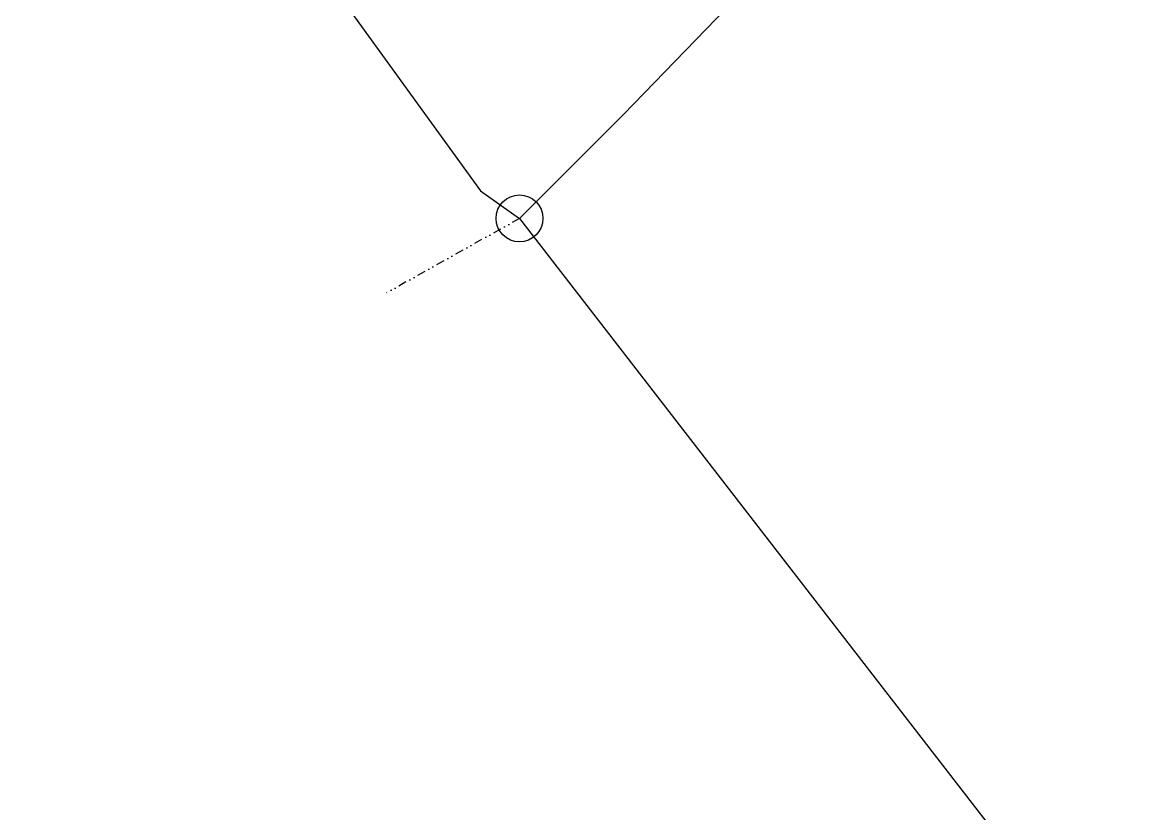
# Model space of a CAD drawing. Header units: metres. Extents: x 279090 to 282389, y 2073542 to 2078104.
# Drawn here: x 279827.6 to 280029.7, y 2075971.1 to 2076115.2 of the extents above; entities that cross this region are included whole.
import ezdxf

# ---------------------------------------------------------------- set-up
doc = ezdxf.new("R2010")
doc.units = ezdxf.units.M
doc.header["$LTSCALE"] = 0.3
doc.header["$MEASUREMENT"] = 0
doc.linetypes.add('DIVIDE', pattern=[1.25, 0.5, -0.25, 0, -0.25, 0, -0.25])
for name, color, linetype in [('POLY_PARCEL', 6, 'Continuous'), ('V_BOUND_LINE', 7, 'Continuous'), ('V_DIVIDE_LINE', 7, 'DIVIDE')]:
    doc.layers.add(name, color=color, linetype=linetype)

msp = doc.modelspace()

# ---------------------------------------------------------------- linework, layer by layer
msp.add_circle((279918.1, 2076079.49), 4.27)
at = {"layer": 'POLY_PARCEL'}
for p, q in [((280001.57, 2076165.23), (279937.05, 2076098.4)), ((279937.05, 2076098.4), (279918.1, 2076079.49))]:
    msp.add_line(p, q, dxfattribs=at)
at = {"layer": 'V_BOUND_LINE', "ltscale": 10}
for p, q in [((279827.58, 2076199.82), (279910.97, 2076084.5)), ((279910.97, 2076084.5), (279918.1, 2076079.49)), ((279918.1, 2076079.49), (280029.73, 2075935.23))]:
    msp.add_line(p, q, dxfattribs=at)
at = {"layer": 'V_DIVIDE_LINE', "ltscale": 10}
msp.add_line((279918.1, 2076079.49), (279893.91, 2076065.95), dxfattribs=at)

doc.saveas('drawing.dxf')
